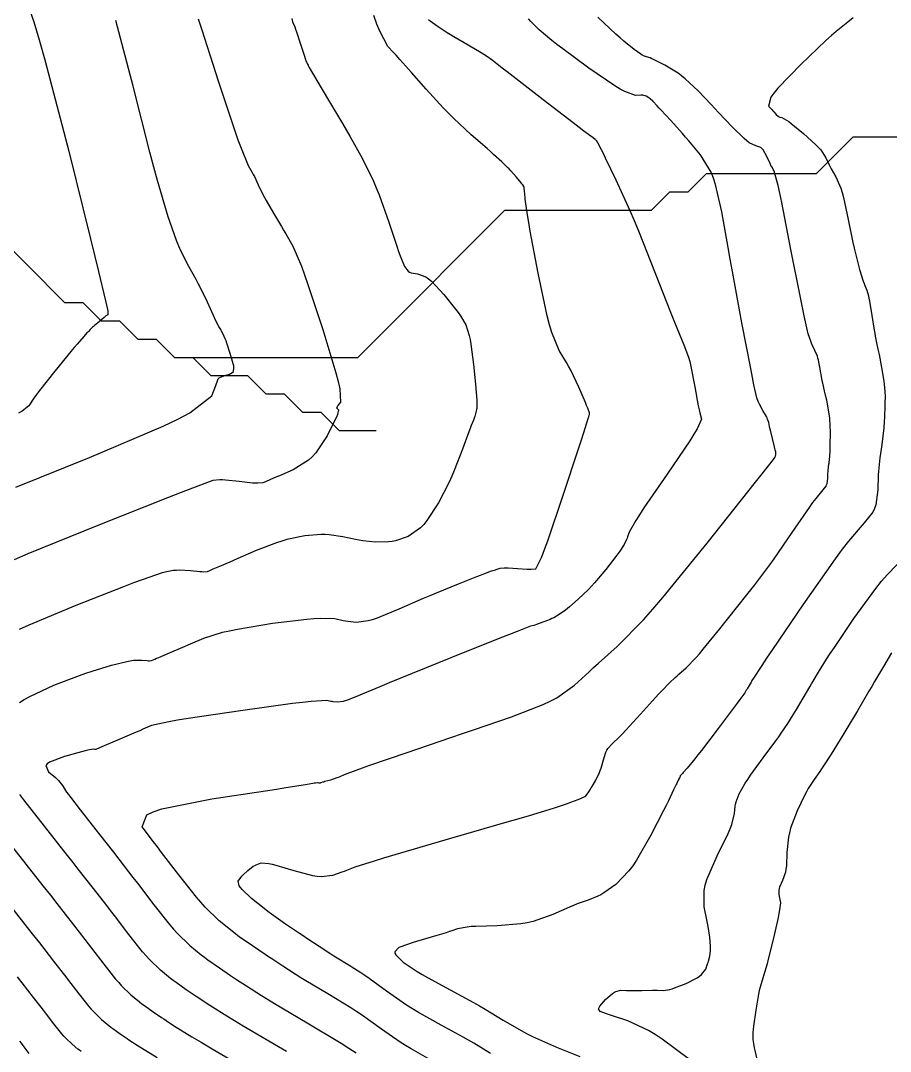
# Model space of a CAD drawing. Header units: metres. Extents: x 837117 to 838477, y 1189012 to 1191015.
# Drawn here: x 837523.7 to 837571.1, y 1190665.1 to 1190721.3 of the extents above; entities that cross this region are included whole.
import ezdxf

# ---------------------------------------------------------------- set-up
doc = ezdxf.new("R2010")
doc.units = ezdxf.units.M
doc.header["$LTSCALE"] = 0.3
doc.layers.add('COTAS 10', color=1, linetype='Continuous')
doc.layers.add('COTAS INT', color=252, linetype='Continuous')
doc.layers.add('DRENAJE', color=5, linetype='Continuous', lineweight=25)

msp = doc.modelspace()

# ---------------------------------------------------------------- linework, layer by layer
at = {"layer": 'COTAS 10'}
for points, elevation in [([(837523.576, 1190723.661), (837524.443, 1190721.196), (837524.732, 1190720.227), (837525.042, 1190719.133), (837526.34, 1190714.145), (837527.522, 1190709.367), (837527.759, 1190708.406), (837527.957, 1190707.601), (837528.348, 1190705.998), (837528.449, 1190705.527), (837528.464, 1190705.436), (837528.474, 1190705.362), (837528.465, 1190705.235), (837528.368, 1190705.171), (837528.323, 1190705.136), (837528.27, 1190705.094), (837528.012, 1190704.879), (837527.747, 1190704.652), (837527.69, 1190704.601), (837527.639, 1190704.555), (837527.514, 1190704.436), (837527.409, 1190704.326), (837527.372, 1190704.287), (837527.331, 1190704.244), (837527.154, 1190704.056), (837526.792, 1190703.637), (837526.634, 1190703.448), (837526.452, 1190703.228), (837525.587, 1190702.169), (837524.743, 1190701.109), (837524.574, 1190700.888), (837524.433, 1190700.698), (837524.158, 1190700.271), (837523.8, 1190699.98), (837523.607, 1190699.875)], 1590), ([(837545.957, 1190721.328), (837546.037, 1190721.263), (837546.431, 1190720.981), (837546.977, 1190720.628), (837547.154, 1190720.519), (837547.341, 1190720.405), (837548.11, 1190719.949), (837548.822, 1190719.527), (837548.974, 1190719.433), (837549.107, 1190719.349), (837549.424, 1190719.129), (837549.966, 1190718.703), (837550.242, 1190718.489), (837550.571, 1190718.234), (837552.212, 1190716.966), (837553.841, 1190715.711), (837554.162, 1190715.465), (837554.428, 1190715.263), (837554.921, 1190714.896), (837555.037, 1190714.806), (837555.066, 1190714.778), (837555.092, 1190714.749), (837555.175, 1190714.631), (837555.371, 1190714.241), (837555.469, 1190714.04), (837555.587, 1190713.798), (837556.17, 1190712.59), (837556.929, 1190710.914), (837557.157, 1190710.378), (837557.394, 1190709.81), (837558.313, 1190707.499), (837559.144, 1190705.372), (837559.325, 1190704.919), (837559.484, 1190704.526), (837559.88, 1190703.602), (837560.128, 1190702.923), (837560.193, 1190702.685), (837560.257, 1190702.425), (837560.476, 1190701.306), (837560.66, 1190700.269), (837560.702, 1190700.062), (837560.74, 1190699.889), (837560.844, 1190699.551), (837560.602, 1190699.023), (837560.423, 1190698.731), (837560.194, 1190698.374), (837558.959, 1190696.558), (837557.695, 1190694.713), (837557.449, 1190694.339), (837557.247, 1190694.025), (837556.889, 1190693.384), (837556.807, 1190693.129), (837556.779, 1190693.057), (837556.748, 1190692.986), (837556.618, 1190692.725), (837556.375, 1190692.356), (837556.274, 1190692.216), (837556.158, 1190692.06), (837555.615, 1190691.36), (837554.997, 1190690.62), (837554.833, 1190690.438), (837554.672, 1190690.267), (837554.12, 1190689.735), (837553.638, 1190689.325), (837553.522, 1190689.23), (837553.414, 1190689.144), (837553.084, 1190688.904), (837552.777, 1190688.725), (837552.683, 1190688.678), (837552.584, 1190688.633), (837552.193, 1190688.477), (837551.836, 1190688.353), (837551.758, 1190688.327), (837551.69, 1190688.305), (837551.52, 1190688.257), (837550.786, 1190687.978), (837550.362, 1190687.811), (837549.843, 1190687.605), (837547.17, 1190686.537), (837544.39, 1190685.415), (837543.803, 1190685.176), (837543.294, 1190684.967), (837542.118, 1190684.472), (837541.542, 1190684.239), (837541.413, 1190684.196), (837541.297, 1190684.163), (837540.985, 1190684.12), (837540.759, 1190684.146), (837540.696, 1190684.156), (837540.634, 1190684.166), (837540.412, 1190684.215), (837539.554, 1190684.163), (837539.092, 1190684.111), (837538.533, 1190684.042), (837535.701, 1190683.656), (837532.847, 1190683.232), (837532.274, 1190683.138), (837531.796, 1190683.055), (837530.852, 1190682.844), (837530.387, 1190682.644), (837530.21, 1190682.569), (837530.013, 1190682.485), (837529.129, 1190682.11), (837528.02, 1190681.64), (837527.809, 1190681.551), (837527.779, 1190681.548), (837527.766, 1190681.548), (837527.751, 1190681.549), (837527.676, 1190681.558), (837527.382, 1190681.505), (837527.228, 1190681.468), (837527.043, 1190681.421), (837526.112, 1190681.169), (837525.288, 1190680.848), (837525.169, 1190680.757), (837525.098, 1190680.666), (837525.237, 1190680.331), (837525.625, 1190680.009), (837525.712, 1190679.926), (837525.789, 1190679.846), (837525.991, 1190679.58), (837526.226, 1190679.226), (837526.325, 1190679.09), (837526.438, 1190678.939), (837526.966, 1190678.255), (837527.623, 1190677.42), (837527.817, 1190677.173), (837528.017, 1190676.918), (837528.783, 1190675.939), (837529.606, 1190674.878), (837529.842, 1190674.572), (837530.082, 1190674.259), (837530.975, 1190673.086), (837531.833, 1190672.009), (837532.05, 1190671.758), (837532.259, 1190671.527), (837532.939, 1190670.863), (837533.564, 1190670.353), (837533.739, 1190670.218), (837533.914, 1190670.087), (837534.55, 1190669.639), (837535.164, 1190669.228), (837535.326, 1190669.12), (837535.484, 1190669.014), (837536.023, 1190668.655), (837536.844, 1190668.139), (837537.18, 1190667.936), (837537.562, 1190667.705), (837539.337, 1190666.653), (837541.185, 1190665.537), (837541.614, 1190665.267), (837542.008, 1190665.014)], 1600), ([(837571.193, 1190686.821), (837570.749, 1190686.075), (837570.265, 1190685.241), (837570.115, 1190684.984), (837569.958, 1190684.715), (837569.332, 1190683.648), (837568.704, 1190682.592), (837568.546, 1190682.329), (837568.394, 1190682.08), (837567.904, 1190681.289), (837567.49, 1190680.648), (837567.386, 1190680.493), (837567.287, 1190680.348), (837566.971, 1190679.906), (837566.656, 1190679.414), (837566.557, 1190679.237), (837566.455, 1190679.043), (837566.044, 1190678.193), (837565.692, 1190677.259), (837565.625, 1190677.01), (837565.572, 1190676.767), (837565.493, 1190675.925), (837565.461, 1190675.197), (837565.437, 1190675.024), (837565.408, 1190674.865), (837565.247, 1190674.395), (837565.094, 1190674.045), (837565.069, 1190673.96), (837565.052, 1190673.881), (837565.051, 1190673.641), (837565.094, 1190673.446), (837565.103, 1190673.396), (837565.112, 1190673.348), (837565.136, 1190673.187), (837565.089, 1190672.802), (837565.053, 1190672.612), (837565.007, 1190672.386), (837564.757, 1190671.268), (837564.476, 1190670.109), (837564.41, 1190669.856), (837564.349, 1190669.633), (837564.172, 1190669.076), (837564.026, 1190668.586), (837563.985, 1190668.406), (837563.944, 1190668.207), (837563.795, 1190667.328), (837563.678, 1190666.473), (837563.657, 1190666.289), (837563.642, 1190666.129), (837563.629, 1190665.739), (837563.682, 1190665.403), (837563.708, 1190665.276), (837563.74, 1190665.134), (837563.895, 1190664.499)], 1610), ([(837523.651, 1190665.654), (837523.74, 1190665.538), (837523.831, 1190665.419), (837524.171, 1190664.973)], 1590)]:
    msp.add_lwpolyline(points, dxfattribs=dict(at, elevation=elevation))
at = {"layer": 'COTAS INT'}
for points, elevation in [([(837538.508, 1190721.381), (837538.543, 1190721.201), (837538.657, 1190720.922), (837538.701, 1190720.8), (837538.751, 1190720.659), (837538.975, 1190719.99), (837539.19, 1190719.338), (837539.235, 1190719.209), (837539.272, 1190719.101), (837539.353, 1190718.897), (837539.39, 1190718.833), (837539.4, 1190718.814), (837539.41, 1190718.794), (837539.445, 1190718.72), (837539.628, 1190718.4), (837539.731, 1190718.226), (837539.857, 1190718.014), (837540.501, 1190716.942), (837541.263, 1190715.656), (837541.464, 1190715.31), (837541.66, 1190714.968), (837542.332, 1190713.77), (837542.946, 1190712.524), (837543.106, 1190712.153), (837543.262, 1190711.769), (837543.789, 1190710.287), (837544.223, 1190708.968), (837544.32, 1190708.688), (837544.407, 1190708.445), (837544.639, 1190707.872), (837544.849, 1190707.607), (837544.923, 1190707.558), (837545.003, 1190707.52), (837545.346, 1190707.467), (837545.803, 1190707.305), (837545.955, 1190707.197), (837546.117, 1190707.062), (837546.794, 1190706.345), (837547.432, 1190705.546), (837547.57, 1190705.358), (837547.692, 1190705.186), (837547.994, 1190704.685), (837548.174, 1190704.109), (837548.22, 1190703.889), (837548.263, 1190703.643), (837548.404, 1190702.534), (837548.51, 1190701.453), (837548.532, 1190701.224), (837548.551, 1190701.026), (837548.591, 1190700.566), (837548.594, 1190700.308), (837548.59, 1190700.237), (837548.583, 1190700.167), (837548.539, 1190699.916), (837548.481, 1190699.699), (837548.466, 1190699.651), (837548.451, 1190699.607), (837548.399, 1190699.49), (837548.278, 1190699.196), (837548.22, 1190699.04), (837548.15, 1190698.852), (837547.81, 1190697.906), (837547.359, 1190696.755), (837547.22, 1190696.438), (837547.074, 1190696.122), (837546.499, 1190694.986), (837545.87, 1190694.017), (837545.692, 1190693.806), (837545.511, 1190693.619), (837544.842, 1190693.154), (837544.156, 1190692.921), (837543.964, 1190692.882), (837543.771, 1190692.853), (837543.068, 1190692.84), (837542.364, 1190692.92), (837542.17, 1190692.951), (837541.977, 1190692.984), (837541.283, 1190693.135), (837540.544, 1190693.249), (837540.323, 1190693.259), (837540.095, 1190693.26), (837539.21, 1190693.187), (837538.237, 1190692.983), (837537.953, 1190692.902), (837537.662, 1190692.809), (837536.559, 1190692.384), (837535.556, 1190691.949), (837535.328, 1190691.851), (837535.122, 1190691.762), (837534.555, 1190691.52), (837534.194, 1190691.366), (837534.117, 1190691.334), (837534.049, 1190691.305), (837533.887, 1190691.235), (837533.689, 1190691.217), (837533.598, 1190691.22), (837533.493, 1190691.228), (837532.984, 1190691.284), (837532.376, 1190691.316), (837532.208, 1190691.308), (837532.04, 1190691.292), (837531.434, 1190691.172), (837530.344, 1190690.797), (837529.871, 1190690.621), (837529.324, 1190690.413), (837526.727, 1190689.398), (837524.167, 1190688.323), (837523.643, 1190688.077)], 1596), ([(837523.65, 1190684.103), (837523.918, 1190684.272), (837524.216, 1190684.44), (837525.532, 1190685.041), (837526.929, 1190685.572), (837527.277, 1190685.697), (837527.609, 1190685.811), (837528.669, 1190686.141), (837529.503, 1190686.346), (837529.692, 1190686.381), (837529.863, 1190686.406), (837530.33, 1190686.421), (837530.622, 1190686.389), (837530.682, 1190686.384), (837530.734, 1190686.382), (837530.848, 1190686.393), (837531.034, 1190686.472), (837531.132, 1190686.514), (837531.25, 1190686.564), (837531.842, 1190686.815), (837532.567, 1190687.123), (837532.971, 1190687.297), (837533.706, 1190687.614), (837534.729, 1190687.932), (837535.113, 1190688.02), (837535.542, 1190688.108), (837537.455, 1190688.422), (837539.314, 1190688.651), (837539.708, 1190688.685), (837540.049, 1190688.706), (837540.847, 1190688.675), (837541.306, 1190688.575), (837541.433, 1190688.553), (837541.561, 1190688.533), (837542.027, 1190688.48), (837542.669, 1190688.568), (837542.908, 1190688.637), (837543.174, 1190688.725), (837544.359, 1190689.204), (837545.682, 1190689.783), (837546.036, 1190689.934), (837546.384, 1190690.081), (837547.594, 1190690.579), (837548.583, 1190690.972), (837548.792, 1190691.053), (837548.972, 1190691.123), (837549.386, 1190691.273), (837549.597, 1190691.34), (837549.649, 1190691.357), (837549.698, 1190691.372), (837549.851, 1190691.421), (837550.08, 1190691.445), (837550.177, 1190691.444), (837550.288, 1190691.441), (837550.808, 1190691.404), (837551.333, 1190691.368), (837551.447, 1190691.366), (837551.548, 1190691.367), (837551.797, 1190691.399), (837552.125, 1190692.046), (837552.275, 1190692.436), (837552.451, 1190692.916), (837553.302, 1190695.411), (837554.128, 1190697.922), (837554.288, 1190698.413), (837554.42, 1190698.815), (837554.647, 1190699.527), (837554.678, 1190699.644), (837554.686, 1190699.67), (837554.693, 1190699.694), (837554.714, 1190699.757), (837554.728, 1190699.807), (837554.729, 1190699.822), (837554.73, 1190699.838), (837554.727, 1190699.901), (837554.632, 1190700.153), (837554.575, 1190700.289), (837554.505, 1190700.453), (837554.142, 1190701.284), (837553.706, 1190702.209), (837553.59, 1190702.433), (837553.476, 1190702.643), (837553.08, 1190703.283), (837552.669, 1190704.264), (837552.546, 1190704.688), (837552.419, 1190705.179), (837551.924, 1190707.506), (837551.499, 1190709.802), (837551.416, 1190710.274), (837551.347, 1190710.675), (837551.222, 1190711.533), (837551.198, 1190711.864), (837551.193, 1190711.933), (837551.188, 1190711.992), (837551.177, 1190712.123), (837551.17, 1190712.18), (837551.168, 1190712.193), (837551.165, 1190712.205), (837551.156, 1190712.235), (837551.087, 1190712.324), (837551.048, 1190712.373), (837550.999, 1190712.433), (837550.748, 1190712.735), (837550.438, 1190713.089), (837550.352, 1190713.182), (837550.266, 1190713.272), (837549.952, 1190713.577), (837549.505, 1190713.979), (837549.335, 1190714.13), (837549.144, 1190714.298), (837548.287, 1190715.049), (837547.307, 1190715.955), (837547.039, 1190716.221), (837546.773, 1190716.493), (837545.823, 1190717.531), (837545.032, 1190718.438), (837544.866, 1190718.627), (837544.723, 1190718.79), (837544.397, 1190719.155), (837544.189, 1190719.38), (837544.12, 1190719.455), (837544.046, 1190719.535), (837543.738, 1190719.867), (837543.296, 1190720.693), (837543.137, 1190721.084), (837542.964, 1190721.546)], 1598), ([(837549.337, 1190664.975), (837548.426, 1190665.533), (837548.141, 1190665.698), (837547.842, 1190665.867), (837546.644, 1190666.512), (837545.402, 1190667.205), (837545.075, 1190667.405), (837544.756, 1190667.607), (837543.665, 1190668.366), (837542.71, 1190669.061), (837542.477, 1190669.224), (837542.257, 1190669.374), (837541.575, 1190669.808), (837540.971, 1190670.173), (837540.8, 1190670.28), (837540.629, 1190670.389), (837539.996, 1190670.801), (837539.324, 1190671.25), (837539.127, 1190671.381), (837538.925, 1190671.516), (837538.158, 1190672.03), (837537.388, 1190672.569), (837537.185, 1190672.719), (837536.985, 1190672.871), (837536.302, 1190673.425), (837535.793, 1190673.91), (837535.704, 1190674.019), (837535.637, 1190674.116), (837535.581, 1190674.372), (837535.716, 1190674.573), (837535.768, 1190674.634), (837535.828, 1190674.698), (837536.098, 1190674.951), (837536.4, 1190675.178), (837536.479, 1190675.225), (837536.557, 1190675.266), (837536.822, 1190675.359), (837537.251, 1190675.326), (837537.431, 1190675.287), (837537.638, 1190675.236), (837538.61, 1190674.945), (837539.635, 1190674.68), (837539.875, 1190674.645), (837540.097, 1190674.626), (837540.74, 1190674.695), (837541.242, 1190674.871), (837541.375, 1190674.919), (837541.505, 1190674.968), (837541.95, 1190675.14), (837543.009, 1190675.484), (837543.526, 1190675.64), (837544.14, 1190675.822), (837547.165, 1190676.702), (837550.248, 1190677.595), (837550.899, 1190677.786), (837551.463, 1190677.953), (837552.764, 1190678.353), (837553.415, 1190678.57), (837553.568, 1190678.622), (837553.709, 1190678.67), (837554.121, 1190678.812), (837554.408, 1190678.939), (837554.47, 1190678.978), (837554.526, 1190679.018), (837554.664, 1190679.174), (837554.781, 1190679.382), (837554.823, 1190679.455), (837554.869, 1190679.535), (837555.07, 1190679.878), (837555.273, 1190680.282), (837555.32, 1190680.399), (837555.363, 1190680.52), (837555.488, 1190680.978), (837555.623, 1190681.402), (837555.672, 1190681.502), (837555.727, 1190681.593), (837555.968, 1190681.859), (837556.373, 1190682.238), (837556.531, 1190682.401), (837556.709, 1190682.589), (837557.517, 1190683.478), (837558.329, 1190684.38), (837558.51, 1190684.576), (837558.671, 1190684.749), (837559.091, 1190685.18), (837559.409, 1190685.476), (837559.506, 1190685.564), (837559.606, 1190685.655), (837559.999, 1190686.003), (837560.534, 1190686.548), (837560.724, 1190686.763), (837560.932, 1190687.006), (837561.835, 1190688.114), (837562.75, 1190689.267), (837562.965, 1190689.539), (837563.164, 1190689.789), (837563.747, 1190690.522), (837564.349, 1190691.322), (837564.56, 1190691.616), (837564.79, 1190691.941), (837565.781, 1190693.374), (837566.718, 1190694.725), (837566.914, 1190694.998), (837567.083, 1190695.228), (837567.463, 1190695.692), (837567.626, 1190695.897), (837567.657, 1190695.963), (837567.682, 1190696.034), (837567.724, 1190696.322), (837567.731, 1190696.608), (837567.735, 1190696.676), (837567.739, 1190696.741), (837567.761, 1190696.935), (837567.785, 1190697.098), (837567.792, 1190697.143), (837567.798, 1190697.187), (837567.818, 1190697.347), (837567.834, 1190697.504), (837567.838, 1190697.547), (837567.841, 1190697.591), (837567.85, 1190697.746), (837567.856, 1190697.99), (837567.858, 1190698.09), (837567.859, 1190698.203), (837567.862, 1190698.727), (837567.849, 1190699.305), (837567.84, 1190699.452), (837567.828, 1190699.593), (837567.766, 1190700.056), (837567.684, 1190700.475), (837567.66, 1190700.589), (837567.636, 1190700.701), (837567.543, 1190701.097), (837567.448, 1190701.515), (837567.423, 1190701.641), (837567.399, 1190701.771), (837567.314, 1190702.279), (837567.218, 1190702.762), (837567.186, 1190702.876), (837567.153, 1190702.982), (837567.015, 1190703.297), (837566.867, 1190703.595), (837566.827, 1190703.69), (837566.788, 1190703.792), (837566.652, 1190704.205), (837566.428, 1190705.184), (837566.333, 1190705.641), (837566.224, 1190706.179), (837565.715, 1190708.796), (837565.208, 1190711.362), (837565.101, 1190711.868), (837565.009, 1190712.285), (837564.797, 1190713.055), (837564.666, 1190713.297), (837564.624, 1190713.381), (837564.581, 1190713.473), (837564.404, 1190713.87), (837564.197, 1190714.23), (837564.133, 1190714.3), (837564.067, 1190714.356), (837563.806, 1190714.449), (837563.438, 1190714.612), (837563.303, 1190714.712), (837563.155, 1190714.836), (837562.505, 1190715.482), (837561.77, 1190716.27), (837561.569, 1190716.483), (837561.37, 1190716.694), (837560.657, 1190717.441), (837559.95, 1190718.103), (837559.753, 1190718.26), (837559.557, 1190718.407), (837558.846, 1190718.846), (837558.256, 1190719.14), (837558.137, 1190719.195), (837558.036, 1190719.239), (837557.83, 1190719.302), (837557.677, 1190719.355), (837557.61, 1190719.393), (837557.533, 1190719.44), (837557.165, 1190719.69), (837556.596, 1190720.152), (837556.393, 1190720.333), (837556.169, 1190720.536), (837555.193, 1190721.458)], 1604), ([(837569.103, 1190721.419), (837568.814, 1190721.186), (837568.177, 1190720.68), (837567.918, 1190720.449), (837567.622, 1190720.18), (837566.251, 1190718.882), (837565.002, 1190717.589), (837564.782, 1190717.322), (837564.618, 1190717.096), (837564.48, 1190716.608), (837564.68, 1190716.399), (837564.729, 1190716.348), (837564.774, 1190716.3), (837564.913, 1190716.153), (837565.032, 1190716.049), (837565.065, 1190716.029), (837565.098, 1190716.013), (837565.22, 1190715.985), (837565.474, 1190715.85), (837565.591, 1190715.767), (837565.729, 1190715.663), (837566.395, 1190715.12), (837567.068, 1190714.507), (837567.21, 1190714.358), (837567.333, 1190714.219), (837567.614, 1190713.793), (837567.793, 1190713.413), (837567.85, 1190713.302), (837567.91, 1190713.189), (837568.157, 1190712.763), (837568.425, 1190712.137), (837568.499, 1190711.899), (837568.573, 1190711.632), (837568.838, 1190710.434), (837569.094, 1190709.175), (837569.162, 1190708.869), (837569.229, 1190708.583), (837569.458, 1190707.706), (837569.652, 1190707.073), (837569.695, 1190706.941), (837569.735, 1190706.827), (837569.841, 1190706.571), (837569.933, 1190706.278), (837569.963, 1190706.142), (837569.994, 1190705.981), (837570.125, 1190705.199), (837570.252, 1190704.399), (837570.281, 1190704.226), (837570.308, 1190704.075), (837570.382, 1190703.706), (837570.458, 1190703.359), (837570.486, 1190703.222), (837570.516, 1190703.066), (837570.649, 1190702.355), (837570.771, 1190701.613), (837570.794, 1190701.439), (837570.812, 1190701.278), (837570.841, 1190700.807), (837570.836, 1190700.413), (837570.833, 1190700.3), (837570.83, 1190700.185), (837570.814, 1190699.756), (837570.788, 1190699.314), (837570.779, 1190699.19), (837570.768, 1190699.067), (837570.721, 1190698.618), (837570.664, 1190698.163), (837570.628, 1190697.909), (837570.558, 1190697.443), (837570.497, 1190696.89), (837570.485, 1190696.707), (837570.474, 1190696.511), (837570.454, 1190695.696), (837570.335, 1190694.874), (837570.263, 1190694.673), (837570.174, 1190694.484), (837569.71, 1190693.899), (837568.848, 1190692.903), (837568.508, 1190692.455), (837568.124, 1190691.933), (837566.368, 1190689.424), (837564.711, 1190686.99), (837564.388, 1190686.515), (837564.125, 1190686.126), (837563.666, 1190685.437), (837563.586, 1190685.299), (837563.561, 1190685.256), (837563.535, 1190685.211), (837563.43, 1190685.033), (837563.326, 1190684.857), (837563.299, 1190684.813), (837563.274, 1190684.772), (837563.192, 1190684.64), (837562.924, 1190684.269), (837562.781, 1190684.077), (837562.608, 1190683.846), (837561.736, 1190682.687), (837560.829, 1190681.496), (837560.634, 1190681.245), (837560.464, 1190681.027), (837560.051, 1190680.522), (837559.843, 1190680.289), (837559.802, 1190680.244), (837559.767, 1190680.206), (837559.701, 1190680.138), (837559.683, 1190680.118), (837559.679, 1190680.111), (837559.676, 1190680.104), (837559.666, 1190680.072), (837559.657, 1190680.039), (837559.653, 1190680.03), (837559.65, 1190680.021), (837559.635, 1190679.991), (837559.607, 1190679.943), (837559.6, 1190679.93), (837559.569, 1190679.873), (837559.509, 1190679.752), (837559.483, 1190679.698), (837559.454, 1190679.636), (837559.317, 1190679.337), (837559.029, 1190678.744), (837558.904, 1190678.495), (837558.761, 1190678.211), (837558.081, 1190676.879), (837557.297, 1190675.512), (837557.089, 1190675.205), (837556.883, 1190674.929), (837556.17, 1190674.19), (837555.517, 1190673.731), (837555.349, 1190673.631), (837555.187, 1190673.544), (837554.651, 1190673.329), (837554.052, 1190673.126), (837553.851, 1190673.047), (837553.636, 1190672.958), (837552.729, 1190672.552), (837551.653, 1190672.171), (837551.329, 1190672.097), (837550.995, 1190672.037), (837549.699, 1190671.936), (837548.534, 1190671.904), (837548.282, 1190671.888), (837548.062, 1190671.868), (837547.526, 1190671.771), (837547.228, 1190671.667), (837547.159, 1190671.642), (837547.095, 1190671.621), (837546.913, 1190671.559), (837546.653, 1190671.479), (837546.54, 1190671.445), (837546.41, 1190671.407), (837545.793, 1190671.228), (837545.123, 1190671.026), (837544.959, 1190670.973), (837544.805, 1190670.922), (837544.327, 1190670.746), (837544.111, 1190670.522), (837544.123, 1190670.439), (837544.166, 1190670.348), (837544.577, 1190669.947), (837545.341, 1190669.437), (837545.605, 1190669.278), (837545.894, 1190669.111), (837547.127, 1190668.44), (837548.412, 1190667.749), (837548.733, 1190667.567), (837549.039, 1190667.391), (837550.016, 1190666.792), (837550.997, 1190666.22), (837551.304, 1190666.061), (837551.627, 1190665.901), (837552.925, 1190665.322), (837554.209, 1190664.818)], 1606), ([(837533.403, 1190721.371), (837533.592, 1190720.767), (837534.483, 1190717.989), (837535.377, 1190715.309), (837535.567, 1190714.766), (837535.732, 1190714.309), (837536.119, 1190713.381), (837536.34, 1190712.995), (837536.4, 1190712.882), (837536.46, 1190712.765), (837536.672, 1190712.318), (837536.928, 1190711.797), (837537.015, 1190711.634), (837537.11, 1190711.462), (837537.511, 1190710.772), (837537.943, 1190710.044), (837538.057, 1190709.848), (837538.168, 1190709.654), (837538.548, 1190708.976), (837539.022, 1190707.877), (837539.192, 1190707.419), (837539.379, 1190706.893), (837540.195, 1190704.437), (837540.905, 1190702.068), (837541.025, 1190701.598), (837541.112, 1190701.208), (837541.15, 1190700.47), (837541.01, 1190700.294), (837540.985, 1190700.258), (837540.966, 1190700.227), (837540.944, 1190700.165), (837540.97, 1190700.132), (837540.98, 1190700.121), (837540.992, 1190700.108), (837541.046, 1190700.056), (837540.99, 1190699.802), (837540.931, 1190699.663), (837540.854, 1190699.493), (837540.423, 1190698.633), (837539.803, 1190697.709), (837539.608, 1190697.499), (837539.402, 1190697.309), (837538.575, 1190696.79), (837537.83, 1190696.467), (837537.677, 1190696.401), (837537.547, 1190696.344), (837537.269, 1190696.224), (837537.138, 1190696.169), (837537.064, 1190696.137), (837536.926, 1190696.078), (837536.643, 1190696.052), (837536.515, 1190696.056), (837536.364, 1190696.067), (837535.638, 1190696.147), (837534.889, 1190696.226), (837534.724, 1190696.234), (837534.577, 1190696.238), (837534.2, 1190696.202), (837533.08, 1190695.783), (837532.465, 1190695.545), (837531.719, 1190695.253), (837527.922, 1190693.756), (837524.118, 1190692.206), (837523.367, 1190691.881)], 1594), ([(837523.459, 1190695.847), (837527.467, 1190697.46), (837531.496, 1190699.166), (837532.289, 1190699.55), (837532.942, 1190699.895), (837534.135, 1190700.824), (837534.359, 1190701.378), (837534.401, 1190701.488), (837534.435, 1190701.579), (837534.484, 1190701.749), (837534.536, 1190701.804), (837534.572, 1190701.822), (837534.616, 1190701.841), (837534.854, 1190701.919), (837535.108, 1190702.006), (837535.163, 1190702.03), (837535.211, 1190702.054), (837535.33, 1190702.143), (837535.348, 1190702.348), (837535.332, 1190702.445), (837535.308, 1190702.56), (837535.149, 1190703.121), (837534.958, 1190703.695), (837534.915, 1190703.818), (837534.875, 1190703.925), (837534.764, 1190704.182), (837534.675, 1190704.341), (837534.649, 1190704.386), (837534.623, 1190704.432), (837534.522, 1190704.602), (837534.362, 1190704.909), (837534.227, 1190705.194), (837533.898, 1190705.917), (837533.509, 1190706.736), (837533.4, 1190706.95), (837533.289, 1190707.158), (837532.884, 1190707.864), (837532.461, 1190708.688), (837532.34, 1190708.97), (837532.216, 1190709.277), (837531.754, 1190710.579), (837531.173, 1190712.556), (837530.975, 1190713.287), (837530.76, 1190714.098), (837529.848, 1190717.69), (837528.908, 1190721.271)], 1592), ([(837546.16, 1190664.583), (837545.009, 1190665.226), (837544.706, 1190665.411), (837544.41, 1190665.599), (837543.398, 1190666.302), (837542.359, 1190667.038), (837542.046, 1190667.246), (837541.721, 1190667.456), (837540.456, 1190668.231), (837539.267, 1190668.939), (837538.99, 1190669.108), (837538.736, 1190669.264), (837538.009, 1190669.728), (837537.404, 1190670.132), (837537.226, 1190670.251), (837537.045, 1190670.372), (837536.354, 1190670.834), (837535.639, 1190671.338), (837535.442, 1190671.486), (837535.246, 1190671.636), (837534.543, 1190672.21), (837533.779, 1190672.956), (837533.544, 1190673.216), (837533.3, 1190673.498), (837532.335, 1190674.708), (837531.403, 1190675.936), (837531.179, 1190676.23), (837530.969, 1190676.503), (837530.337, 1190677.321), (837530.595, 1190677.974), (837530.948, 1190678.144), (837531.422, 1190678.308), (837534.149, 1190678.861), (837537.073, 1190679.298), (837537.672, 1190679.389), (837538.179, 1190679.467), (837539.248, 1190679.643), (837539.64, 1190679.714), (837539.72, 1190679.726), (837539.787, 1190679.734), (837539.928, 1190679.736), (837539.981, 1190679.723), (837539.993, 1190679.721), (837540.005, 1190679.72), (837540.039, 1190679.723), (837540.065, 1190679.733), (837540.072, 1190679.735), (837540.078, 1190679.738), (837540.102, 1190679.747), (837540.195, 1190679.775), (837540.246, 1190679.79), (837540.307, 1190679.809), (837540.621, 1190679.899), (837540.97, 1190680.009), (837541.053, 1190680.038), (837541.132, 1190680.068), (837541.368, 1190680.173), (837542.015, 1190680.423), (837542.352, 1190680.544), (837542.758, 1190680.686), (837544.793, 1190681.388), (837547.175, 1190682.199), (837547.799, 1190682.411), (837548.408, 1190682.618), (837550.478, 1190683.32), (837552.202, 1190683.99), (837552.593, 1190684.177), (837552.947, 1190684.364), (837553.911, 1190685.043), (837554.706, 1190685.783), (837554.954, 1190686.008), (837555.213, 1190686.241), (837556.246, 1190687.157), (837557.673, 1190688.612), (837558.179, 1190689.185), (837558.735, 1190689.833), (837561.143, 1190692.787), (837563.785, 1190696.12), (837564.137, 1190696.564), (837564.754, 1190697.342), (837564.838, 1190697.464), (837564.854, 1190697.495), (837564.867, 1190697.524), (837564.888, 1190697.618), (837564.888, 1190697.691), (837564.887, 1190697.708), (837564.886, 1190697.722), (837564.883, 1190697.758), (837564.853, 1190697.884), (837564.835, 1190697.956), (837564.814, 1190698.043), (837564.703, 1190698.488), (837564.589, 1190698.954), (837564.565, 1190699.055), (837564.545, 1190699.143), (837564.502, 1190699.358), (837564.441, 1190699.542), (837564.41, 1190699.611), (837564.373, 1190699.686), (837564.188, 1190700.023), (837563.999, 1190700.362), (837563.959, 1190700.44), (837563.924, 1190700.51), (837563.845, 1190700.705), (837563.695, 1190701.424), (837563.616, 1190701.825), (837563.521, 1190702.313), (837563.041, 1190704.805), (837562.517, 1190707.593), (837562.394, 1190708.269), (837562.281, 1190708.902), (837561.95, 1190710.839), (837561.608, 1190712.329), (837561.488, 1190712.681), (837561.356, 1190713.006), (837560.785, 1190713.959), (837560.144, 1190714.72), (837559.968, 1190714.924), (837559.792, 1190715.124), (837559.159, 1190715.825), (837558.625, 1190716.4), (837558.512, 1190716.522), (837558.412, 1190716.629), (837558.177, 1190716.878), (837558.038, 1190717.008), (837558, 1190717.039), (837557.961, 1190717.068), (837557.821, 1190717.155), (837557.646, 1190717.205), (837557.586, 1190717.211), (837557.52, 1190717.214), (837557.237, 1190717.196), (837556.655, 1190717.399), (837556.401, 1190717.541), (837556.105, 1190717.72), (837554.7, 1190718.676), (837553.269, 1190719.725), (837552.957, 1190719.963), (837552.682, 1190720.178), (837551.995, 1190720.761), (837551.539, 1190721.228), (837551.411, 1190721.369)], 1602), ([(837560.248, 1190664.587), (837558.684, 1190665.754), (837558.301, 1190666.005), (837557.94, 1190666.224), (837556.818, 1190666.753), (837555.99, 1190667.03), (837555.814, 1190667.089), (837555.662, 1190667.142), (837555.307, 1190667.27), (837555.227, 1190667.418), (837555.25, 1190667.483), (837555.291, 1190667.558), (837555.599, 1190667.914), (837555.992, 1190668.25), (837556.086, 1190668.312), (837556.174, 1190668.361), (837556.442, 1190668.425), (837556.754, 1190668.41), (837556.871, 1190668.408), (837557, 1190668.407), (837557.575, 1190668.412), (837558.157, 1190668.419), (837558.412, 1190668.419), (837558.751, 1190668.412), (837559.101, 1190668.464), (837559.23, 1190668.501), (837559.373, 1190668.548), (837560.001, 1190668.798), (837560.602, 1190669.107), (837560.726, 1190669.191), (837560.833, 1190669.275), (837561.066, 1190669.571), (837561.171, 1190669.857), (837561.197, 1190669.934), (837561.22, 1190670.01), (837561.292, 1190670.278), (837561.328, 1190670.596), (837561.329, 1190670.704), (837561.327, 1190670.821), (837561.286, 1190671.314), (837561.198, 1190671.903), (837561.166, 1190672.08), (837561.131, 1190672.264), (837560.975, 1190672.976), (837560.977, 1190673.857), (837561.041, 1190674.148), (837561.132, 1190674.458), (837561.693, 1190675.743), (837562.287, 1190676.958), (837562.4, 1190677.223), (837562.491, 1190677.457), (837562.632, 1190678.047), (837562.67, 1190678.451), (837562.695, 1190678.567), (837562.727, 1190678.686), (837562.896, 1190679.134), (837563.223, 1190679.714), (837563.355, 1190679.916), (837563.504, 1190680.136), (837564.191, 1190681.082), (837564.888, 1190682.017), (837565.043, 1190682.231), (837565.182, 1190682.425), (837565.548, 1190682.964), (837565.834, 1190683.426), (837565.923, 1190683.571), (837566.015, 1190683.724), (837566.381, 1190684.341), (837566.746, 1190684.963), (837566.838, 1190685.12), (837566.926, 1190685.27), (837567.208, 1190685.756), (837567.659, 1190686.473), (837567.854, 1190686.769), (837568.078, 1190687.107), (837569.141, 1190688.678), (837570.338, 1190690.326), (837570.648, 1190690.713), (837570.949, 1190691.07), (837571.957, 1190692.106)], 1608), ([(837538.218, 1190665.076), (837535.858, 1190666.471), (837535.369, 1190666.763), (837534.951, 1190667.015), (837534.036, 1190667.582), (837533.564, 1190667.897), (837533.426, 1190667.989), (837533.284, 1190668.084), (837532.746, 1190668.444), (837532.188, 1190668.837), (837532.035, 1190668.951), (837531.882, 1190669.069), (837531.334, 1190669.516), (837530.739, 1190670.098), (837530.556, 1190670.3), (837530.366, 1190670.52), (837529.614, 1190671.463), (837528.831, 1190672.491), (837528.622, 1190672.765), (837528.415, 1190673.033), (837527.694, 1190673.963), (837526.858, 1190675.03), (837526.578, 1190675.385), (837526.278, 1190675.767), (837525.022, 1190677.361), (837523.889, 1190678.804), (837523.667, 1190679.091)], 1598), ([(837523.079, 1190676.466), (837524.933, 1190674.114), (837525.339, 1190673.598), (837525.698, 1190673.142), (837526.605, 1190671.987), (837527.224, 1190671.189), (837527.401, 1190670.958), (837527.581, 1190670.723), (837528.253, 1190669.841), (837528.898, 1190669.031), (837529.062, 1190668.842), (837529.219, 1190668.668), (837529.73, 1190668.169), (837530.201, 1190667.785), (837530.332, 1190667.684), (837530.463, 1190667.586), (837530.942, 1190667.249), (837531.404, 1190666.94), (837531.525, 1190666.858), (837531.644, 1190666.779), (837532.049, 1190666.509), (837533.059, 1190665.89), (837533.559, 1190665.591), (837534.154, 1190665.237), (837537.099, 1190663.498)], 1596), ([(837522.437, 1190673.921), (837524.07, 1190671.85), (837524.425, 1190671.399), (837524.738, 1190671.001), (837525.516, 1190670.01), (837526.033, 1190669.344), (837526.181, 1190669.151), (837526.331, 1190668.955), (837526.892, 1190668.218), (837527.431, 1190667.542), (837527.568, 1190667.384), (837527.699, 1190667.239), (837528.126, 1190666.822), (837528.519, 1190666.502), (837528.628, 1190666.417), (837528.738, 1190666.335), (837529.137, 1190666.054), (837529.524, 1190665.795), (837529.625, 1190665.727), (837530.063, 1190665.435), (837531.166, 1190664.766)], 1594), ([(837527.013, 1190665.084), (837526.925, 1190665.15), (837526.837, 1190665.218), (837526.521, 1190665.475), (837526.179, 1190665.81), (837526.074, 1190665.926), (837525.964, 1190666.053), (837525.532, 1190666.596), (837525.081, 1190667.187), (837524.961, 1190667.345), (837524.842, 1190667.499), (837524.427, 1190668.034), (837523.802, 1190668.829), (837523.551, 1190669.148)], 1592)]:
    msp.add_lwpolyline(points, dxfattribs=dict(at, elevation=elevation))
at = {"layer": 'DRENAJE'}
for points in [[(837577.089, 1190712.912, 0), (837576.09, 1190712.912, 0), (837575.09, 1190713.912, 0), (837574.09, 1190714.911, 0), (837569.092, 1190714.911, 0), (837568.092, 1190713.912, 0), (837567.093, 1190712.912, 0), (837561.095, 1190712.912, 0), (837560.095, 1190711.912, 0), (837559.095, 1190711.912, 0), (837558.096, 1190710.913, 0), (837550.098, 1190710.913, 0), (837549.099, 1190709.913, 0), (837548.099, 1190708.913, 0), (837547.099, 1190707.914, 0), (837546.1, 1190706.914, 0), (837545.1, 1190705.914, 0), (837544.1, 1190704.915, 0), (837543.101, 1190703.915, 0), (837542.101, 1190702.915, 0)], [(837519.109, 1190710.913, 0), (837520.109, 1190710.913, 0), (837521.108, 1190709.913, 0), (837522.108, 1190708.913, 0), (837523.108, 1190708.913, 0), (837524.107, 1190707.914, 0), (837526.107, 1190705.914, 0), (837527.106, 1190705.914, 0), (837528.106, 1190704.915, 0), (837529.106, 1190704.915, 0), (837530.105, 1190703.915, 0), (837531.105, 1190703.915, 0), (837532.105, 1190702.915, 0), (837533.104, 1190702.915, 0), (837542.101, 1190702.915, 0)], [(837543.101, 1190698.917, 0), (837541.101, 1190698.917, 0), (837540.102, 1190699.916, 0), (837539.102, 1190699.916, 0), (837538.102, 1190700.916, 0), (837537.103, 1190700.916, 0), (837536.103, 1190701.916, 0), (837534.104, 1190701.916, 0), (837533.104, 1190702.915, 0)]]:
    msp.add_polyline3d(points, dxfattribs=at)

doc.saveas('drawing.dxf')
